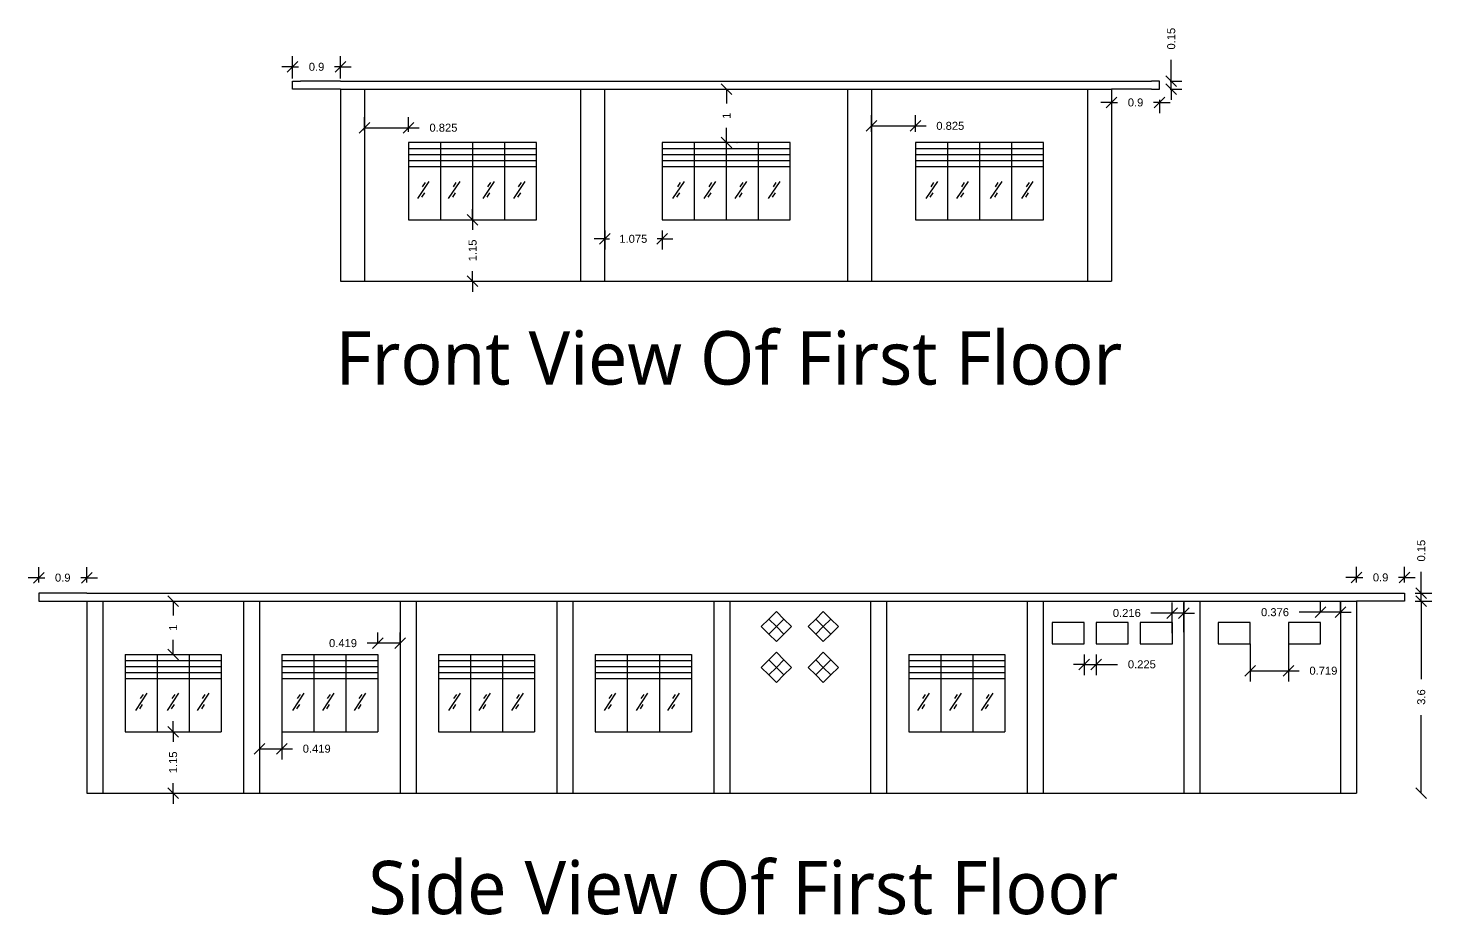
# Model space of a CAD drawing. Header units: millimetres. Extents: x 11907.4 to 11974.8, y 5906.7 to 5924.8.
# Drawn here: x 11948.49 to 11974.8, y 5908.19 to 5924.81 of the extents above; entities that cross this region are included whole.
import ezdxf

# ---------------------------------------------------------------- set-up
doc = ezdxf.new("R2010")
doc.units = ezdxf.units.MM
doc.header["$PDMODE"] = 2
doc.styles.add('Annotative', font='arial.ttf')
doc.styles.get("Standard").update_dxf_attribs({"font": 'arial.ttf'})
doc.dimstyles.new('Dim 2', dxfattribs={"dimtxt": 0.15, "dimasz": 0.2, "dimexe": 0.2, "dimexo": 0.2, "dimgap": 0.2, "dimtad": 0, "dimdec": 3, "dimdsep": 46, "dimtxsty": 'Annotative', "dimblk": 'OBLIQUE', "dimcen": 1, "dimadec": 0, "dimazin": 0, "dimtfac": 1, "dimtdec": 3, "dimtmove": 0, "dimatfit": 3, "dimfxl": 1, "dimarcsym": 0})

# ---------------------------------------------------------------- blocks, each defined once
blk = doc.blocks.new('_Oblique')
at = {"color": 0, "linetype": 'ByBlock', "lineweight": -2}
blk.add_line((-0.5, -0.5), (0.5, 0.5), dxfattribs=at)
blk = doc.blocks.new('*D44')
at = {"color": 0, "lineweight": -2, "transparency": 16777216}
for p, q in [((11951.211, 5911.62), (11951.211, 5911.82)), ((11951.211, 5911.62), (11951.211, 5911.433)), ((11951.211, 5910.47), (11951.211, 5910.656)), ((11951.211, 5910.47), (11951.211, 5910.27))]:
    blk.add_line(p, q, dxfattribs=at)
at = {"layer": 'Defpoints', "color": 0, "transparency": 16777216}
for p in [(11951.211, 5911.62), (11951.211, 5910.47), (11951.211, 5910.47)]:
    blk.add_point(p, dxfattribs=at)
at = {"color": 0, "lineweight": -2, "transparency": 16777216, "xscale": 0.2, "yscale": 0.2, "zscale": 0.2}
for p, rotation in [((11951.211, 5911.62), 270), ((11951.211, 5910.47), 90)]:
    blk.add_blockref('_Oblique', p, dxfattribs=dict(at, rotation=rotation))
at = {"color": 0, "transparency": 16777216, "insert": (11951.211, 5911.045), "char_height": 0.15, "attachment_point": 5, "rotation": 90, "style": 'Annotative'}
blk.add_mtext('1.15', dxfattribs=at)
blk = doc.blocks.new('*D68')
at = {"color": 0, "lineweight": -2, "transparency": 16777216}
for p, q in [((11951.211, 5914.07), (11951.211, 5913.797)), ((11951.211, 5913.07), (11951.211, 5913.342))]:
    blk.add_line(p, q, dxfattribs=at)
at = {"layer": 'Defpoints', "color": 0, "transparency": 16777216}
for p in [(11951.211, 5914.07), (11951.211, 5914.07), (11951.211, 5913.07)]:
    blk.add_point(p, dxfattribs=at)
at = {"color": 0, "lineweight": -2, "transparency": 16777216, "xscale": 0.2, "yscale": 0.2, "zscale": 0.2}
for p, rotation in [((11951.211, 5914.07), 90), ((11951.211, 5913.07), 270)]:
    blk.add_blockref('_Oblique', p, dxfattribs=dict(at, rotation=rotation))
at = {"color": 0, "transparency": 16777216, "insert": (11951.211, 5913.57), "char_height": 0.15, "attachment_point": 5, "rotation": 90, "style": 'Annotative'}
blk.add_mtext('1', dxfattribs=at)
blk = doc.blocks.new('*D69')
at = {"color": 0, "lineweight": -2, "transparency": 16777216}
for p, q in [((11948.692, 5914.42), (11948.692, 5914.708)), ((11949.592, 5914.42), (11949.592, 5914.708)), ((11948.692, 5914.508), (11948.492, 5914.508)), ((11948.692, 5914.508), (11948.806, 5914.508)), ((11949.592, 5914.508), (11949.479, 5914.508)), ((11949.592, 5914.508), (11949.792, 5914.508))]:
    blk.add_line(p, q, dxfattribs=at)
at = {"layer": 'Defpoints', "color": 0, "transparency": 16777216}
for p in [(11948.692, 5914.508), (11948.692, 5914.22), (11949.592, 5914.22)]:
    blk.add_point(p, dxfattribs=at)
at = {"color": 0, "lineweight": -2, "transparency": 16777216, "xscale": 0.2, "yscale": 0.2, "zscale": 0.2}
blk.add_blockref('_Oblique', (11948.692, 5914.508), dxfattribs=at)
at = {"color": 0, "lineweight": -2, "transparency": 16777216, "xscale": 0.2, "yscale": 0.2, "zscale": 0.2, "rotation": 180}
blk.add_blockref('_Oblique', (11949.592, 5914.508), dxfattribs=at)
at = {"color": 0, "transparency": 16777216, "insert": (11949.142, 5914.508), "char_height": 0.15, "attachment_point": 5, "style": 'Annotative'}
blk.add_mtext('0.9', dxfattribs=at)
blk = doc.blocks.new('*D70')
at = {"color": 0, "lineweight": -2, "transparency": 16777216}
for p, q in [((11973.392, 5914.42), (11973.392, 5914.712)), ((11974.292, 5914.42), (11974.292, 5914.712)), ((11973.392, 5914.512), (11973.192, 5914.512)), ((11973.392, 5914.512), (11973.506, 5914.512)), ((11974.292, 5914.512), (11974.179, 5914.512)), ((11974.292, 5914.512), (11974.492, 5914.512))]:
    blk.add_line(p, q, dxfattribs=at)
at = {"layer": 'Defpoints', "color": 0, "transparency": 16777216}
for p in [(11974.292, 5914.512), (11973.392, 5914.22), (11974.292, 5914.22)]:
    blk.add_point(p, dxfattribs=at)
at = {"color": 0, "lineweight": -2, "transparency": 16777216, "xscale": 0.2, "yscale": 0.2, "zscale": 0.2}
blk.add_blockref('_Oblique', (11973.392, 5914.512), dxfattribs=at)
at = {"color": 0, "lineweight": -2, "transparency": 16777216, "xscale": 0.2, "yscale": 0.2, "zscale": 0.2, "rotation": 180}
blk.add_blockref('_Oblique', (11974.292, 5914.512), dxfattribs=at)
at = {"color": 0, "transparency": 16777216, "insert": (11973.842, 5914.512), "char_height": 0.15, "attachment_point": 5, "style": 'Annotative'}
blk.add_mtext('0.9', dxfattribs=at)
blk = doc.blocks.new('*D74')
at = {"color": 0, "lineweight": -2, "transparency": 16777216}
for p, q in [((11974.604, 5914.22), (11974.604, 5914.62)), ((11974.492, 5914.22), (11974.804, 5914.22)), ((11974.492, 5914.07), (11974.804, 5914.07)), ((11974.604, 5914.07), (11974.604, 5914.22)), ((11974.604, 5914.07), (11974.604, 5913.87))]:
    blk.add_line(p, q, dxfattribs=at)
at = {"layer": 'Defpoints', "color": 0, "transparency": 16777216}
for p in [(11974.292, 5914.22), (11974.292, 5914.07), (11974.604, 5914.22)]:
    blk.add_point(p, dxfattribs=at)
at = {"color": 0, "lineweight": -2, "transparency": 16777216, "xscale": 0.2, "yscale": 0.2, "zscale": 0.2}
for p, rotation in [((11974.604, 5914.22), 270), ((11974.604, 5914.07), 90)]:
    blk.add_blockref('_Oblique', p, dxfattribs=dict(at, rotation=rotation))
at = {"color": 0, "transparency": 16777216, "insert": (11974.604, 5915.015), "char_height": 0.15, "attachment_point": 5, "rotation": 90, "style": 'Annotative'}
blk.add_mtext('0.15', dxfattribs=at)
blk = doc.blocks.new('*D75')
at = {"color": 0, "lineweight": -2, "transparency": 16777216}
for p, q in [((11974.604, 5914.07), (11974.604, 5912.606)), ((11974.604, 5910.47), (11974.604, 5911.933))]:
    blk.add_line(p, q, dxfattribs=at)
at = {"layer": 'Defpoints', "color": 0, "transparency": 16777216}
for p in [(11974.604, 5914.07), (11974.604, 5910.47), (11974.604, 5910.47)]:
    blk.add_point(p, dxfattribs=at)
at = {"color": 0, "lineweight": -2, "transparency": 16777216, "xscale": 0.2, "yscale": 0.2, "zscale": 0.2}
for p, rotation in [((11974.604, 5914.07), 90), ((11974.604, 5910.47), 270)]:
    blk.add_blockref('_Oblique', p, dxfattribs=dict(at, rotation=rotation))
at = {"color": 0, "transparency": 16777216, "insert": (11974.604, 5912.27), "char_height": 0.15, "attachment_point": 5, "rotation": 90, "style": 'Annotative'}
blk.add_mtext('3.6', dxfattribs=at)
blk = doc.blocks.new('*D76')
at = {"color": 0, "lineweight": -2, "transparency": 16777216}
for p, q in [((11952.83, 5912.42), (11952.83, 5911.101)), ((11953.249, 5912.42), (11953.249, 5911.101)), ((11952.83, 5911.301), (11953.249, 5911.301)), ((11953.249, 5911.301), (11953.449, 5911.301))]:
    blk.add_line(p, q, dxfattribs=at)
at = {"layer": 'Defpoints', "color": 0, "transparency": 16777216}
for p in [(11952.83, 5912.62), (11953.249, 5912.62), (11953.249, 5911.301)]:
    blk.add_point(p, dxfattribs=at)
at = {"color": 0, "lineweight": -2, "transparency": 16777216, "xscale": 0.2, "yscale": 0.2, "zscale": 0.2, "rotation": 180}
blk.add_blockref('_Oblique', (11952.83, 5911.301), dxfattribs=at)
at = {"color": 0, "lineweight": -2, "transparency": 16777216, "xscale": 0.2, "yscale": 0.2, "zscale": 0.2}
blk.add_blockref('_Oblique', (11953.249, 5911.301), dxfattribs=at)
at = {"color": 0, "transparency": 16777216, "insert": (11953.902, 5911.301), "char_height": 0.15, "attachment_point": 5, "style": 'Annotative'}
blk.add_mtext('0.419', dxfattribs=at)
blk = doc.blocks.new('*D77')
at = {"color": 0, "lineweight": -2, "transparency": 16777216}
for p, q in [((11955.049, 5913.27), (11955.049, 5913.48)), ((11955.467, 5913.275), (11955.467, 5913.48)), ((11955.049, 5913.28), (11954.849, 5913.28)), ((11955.467, 5913.28), (11955.049, 5913.28))]:
    blk.add_line(p, q, dxfattribs=at)
at = {"layer": 'Defpoints', "color": 0, "transparency": 16777216}
for p in [(11955.049, 5913.28), (11955.049, 5913.07), (11955.467, 5913.075)]:
    blk.add_point(p, dxfattribs=at)
at = {"color": 0, "lineweight": -2, "transparency": 16777216, "xscale": 0.2, "yscale": 0.2, "zscale": 0.2, "rotation": 180}
blk.add_blockref('_Oblique', (11955.049, 5913.28), dxfattribs=at)
at = {"color": 0, "lineweight": -2, "transparency": 16777216, "xscale": 0.2, "yscale": 0.2, "zscale": 0.2}
blk.add_blockref('_Oblique', (11955.467, 5913.28), dxfattribs=at)
at = {"color": 0, "transparency": 16777216, "insert": (11954.395, 5913.28), "char_height": 0.15, "attachment_point": 5, "style": 'Annotative'}
blk.add_mtext('0.419', dxfattribs=at)
blk = doc.blocks.new('*D78')
at = {"color": 0, "lineweight": -2, "transparency": 16777216}
for p, q in [((11968.288, 5913.07), (11968.288, 5912.683)), ((11968.513, 5913.07), (11968.513, 5912.683)), ((11968.288, 5912.883), (11968.088, 5912.883)), ((11968.288, 5912.883), (11968.513, 5912.883)), ((11968.513, 5912.883), (11968.913, 5912.883))]:
    blk.add_line(p, q, dxfattribs=at)
at = {"layer": 'Defpoints', "color": 0, "transparency": 16777216}
for p in [(11968.288, 5913.27), (11968.513, 5913.27), (11968.513, 5912.883)]:
    blk.add_point(p, dxfattribs=at)
at = {"color": 0, "lineweight": -2, "transparency": 16777216, "xscale": 0.2, "yscale": 0.2, "zscale": 0.2}
blk.add_blockref('_Oblique', (11968.288, 5912.883), dxfattribs=at)
at = {"color": 0, "lineweight": -2, "transparency": 16777216, "xscale": 0.2, "yscale": 0.2, "zscale": 0.2, "rotation": 180}
blk.add_blockref('_Oblique', (11968.513, 5912.883), dxfattribs=at)
at = {"color": 0, "transparency": 16777216, "insert": (11969.367, 5912.883), "char_height": 0.15, "attachment_point": 5, "style": 'Annotative'}
blk.add_mtext('0.225', dxfattribs=at)
blk = doc.blocks.new('*D80')
at = {"color": 0, "lineweight": -2, "transparency": 16777216}
for p, q in [((11969.938, 5913.47), (11969.938, 5914.045)), ((11970.155, 5913.488), (11970.155, 5914.045)), ((11969.938, 5913.845), (11969.538, 5913.845)), ((11970.155, 5913.845), (11969.938, 5913.845)), ((11970.155, 5913.845), (11970.355, 5913.845))]:
    blk.add_line(p, q, dxfattribs=at)
at = {"layer": 'Defpoints', "color": 0, "transparency": 16777216}
for p in [(11969.938, 5913.845), (11969.938, 5913.27), (11970.155, 5913.288)]:
    blk.add_point(p, dxfattribs=at)
at = {"color": 0, "lineweight": -2, "transparency": 16777216, "xscale": 0.2, "yscale": 0.2, "zscale": 0.2}
blk.add_blockref('_Oblique', (11969.938, 5913.845), dxfattribs=at)
at = {"color": 0, "lineweight": -2, "transparency": 16777216, "xscale": 0.2, "yscale": 0.2, "zscale": 0.2, "rotation": 180}
blk.add_blockref('_Oblique', (11970.155, 5913.845), dxfattribs=at)
at = {"color": 0, "transparency": 16777216, "insert": (11969.085, 5913.845), "char_height": 0.15, "attachment_point": 5, "style": 'Annotative'}
blk.add_mtext('0.216', dxfattribs=at)
blk = doc.blocks.new('*D81')
at = {"color": 0, "lineweight": -2, "transparency": 16777216}
for p, q in [((11971.397, 5913.27), (11971.397, 5912.563)), ((11972.116, 5913.27), (11972.116, 5912.563)), ((11971.397, 5912.763), (11972.116, 5912.763)), ((11972.116, 5912.763), (11972.316, 5912.763))]:
    blk.add_line(p, q, dxfattribs=at)
at = {"layer": 'Defpoints', "color": 0, "transparency": 16777216}
for p in [(11971.397, 5913.47), (11972.116, 5913.47), (11972.116, 5912.763)]:
    blk.add_point(p, dxfattribs=at)
at = {"color": 0, "lineweight": -2, "transparency": 16777216, "xscale": 0.2, "yscale": 0.2, "zscale": 0.2, "rotation": 180}
blk.add_blockref('_Oblique', (11971.397, 5912.763), dxfattribs=at)
at = {"color": 0, "lineweight": -2, "transparency": 16777216, "xscale": 0.2, "yscale": 0.2, "zscale": 0.2}
blk.add_blockref('_Oblique', (11972.116, 5912.763), dxfattribs=at)
at = {"color": 0, "transparency": 16777216, "insert": (11972.77, 5912.763), "char_height": 0.15, "attachment_point": 5, "style": 'Annotative'}
blk.add_mtext('0.719', dxfattribs=at)
blk = doc.blocks.new('*D82')
at = {"color": 0, "lineweight": -2, "transparency": 16777216}
for p, q in [((11972.716, 5913.87), (11972.716, 5914.06)), ((11973.092, 5913.87), (11973.092, 5914.06)), ((11972.716, 5913.86), (11972.316, 5913.86)), ((11973.092, 5913.86), (11972.716, 5913.86)), ((11973.092, 5913.86), (11973.292, 5913.86))]:
    blk.add_line(p, q, dxfattribs=at)
at = {"layer": 'Defpoints', "color": 0, "transparency": 16777216}
for p in [(11972.716, 5913.86), (11972.716, 5913.67), (11973.092, 5913.67)]:
    blk.add_point(p, dxfattribs=at)
at = {"color": 0, "lineweight": -2, "transparency": 16777216, "xscale": 0.2, "yscale": 0.2, "zscale": 0.2}
blk.add_blockref('_Oblique', (11972.716, 5913.86), dxfattribs=at)
at = {"color": 0, "lineweight": -2, "transparency": 16777216, "xscale": 0.2, "yscale": 0.2, "zscale": 0.2, "rotation": 180}
blk.add_blockref('_Oblique', (11973.092, 5913.86), dxfattribs=at)
at = {"color": 0, "transparency": 16777216, "insert": (11971.863, 5913.86), "char_height": 0.15, "attachment_point": 5, "style": 'Annotative'}
blk.add_mtext('0.376', dxfattribs=at)
blk = doc.blocks.new('*D83')
at = {"color": 0, "lineweight": -2, "transparency": 16777216}
for p, q in [((11956.824, 5921.218), (11956.824, 5921.418)), ((11956.824, 5921.218), (11956.824, 5921.031)), ((11956.824, 5920.068), (11956.824, 5920.254)), ((11956.824, 5920.068), (11956.824, 5919.868))]:
    blk.add_line(p, q, dxfattribs=at)
at = {"layer": 'Defpoints', "color": 0, "transparency": 16777216}
for p in [(11956.824, 5921.218), (11956.824, 5920.068), (11956.824, 5920.068)]:
    blk.add_point(p, dxfattribs=at)
at = {"color": 0, "lineweight": -2, "transparency": 16777216, "xscale": 0.2, "yscale": 0.2, "zscale": 0.2}
for p, rotation in [((11956.824, 5921.218), 270), ((11956.824, 5920.068), 90)]:
    blk.add_blockref('_Oblique', p, dxfattribs=dict(at, rotation=rotation))
at = {"color": 0, "transparency": 16777216, "insert": (11956.824, 5920.643), "char_height": 0.15, "attachment_point": 5, "rotation": 90, "style": 'Annotative'}
blk.add_mtext('1.15', dxfattribs=at)
blk = doc.blocks.new('*D86')
at = {"color": 0, "lineweight": -2, "transparency": 16777216}
for p, q in [((11954.799, 5922.887), (11954.799, 5923.143)), ((11954.799, 5922.943), (11955.624, 5922.943)), ((11955.624, 5922.868), (11955.624, 5923.143)), ((11955.624, 5922.943), (11955.824, 5922.943))]:
    blk.add_line(p, q, dxfattribs=at)
at = {"layer": 'Defpoints', "color": 0, "transparency": 16777216}
for p in [(11955.624, 5922.943), (11954.799, 5922.687), (11955.624, 5922.668)]:
    blk.add_point(p, dxfattribs=at)
at = {"color": 0, "lineweight": -2, "transparency": 16777216, "xscale": 0.2, "yscale": 0.2, "zscale": 0.2, "rotation": 180}
blk.add_blockref('_Oblique', (11954.799, 5922.943), dxfattribs=at)
at = {"color": 0, "lineweight": -2, "transparency": 16777216, "xscale": 0.2, "yscale": 0.2, "zscale": 0.2}
blk.add_blockref('_Oblique', (11955.624, 5922.943), dxfattribs=at)
at = {"color": 0, "transparency": 16777216, "insert": (11956.277, 5922.943), "char_height": 0.15, "attachment_point": 5, "style": 'Annotative'}
blk.add_mtext('0.825', dxfattribs=at)
blk = doc.blocks.new('*D87')
at = {"color": 0, "lineweight": -2, "transparency": 16777216}
for p, q in [((11953.449, 5923.868), (11953.449, 5924.285)), ((11954.349, 5923.868), (11954.349, 5924.285)), ((11953.449, 5924.085), (11953.249, 5924.085)), ((11953.449, 5924.085), (11953.562, 5924.085)), ((11954.349, 5924.085), (11954.235, 5924.085)), ((11954.349, 5924.085), (11954.549, 5924.085))]:
    blk.add_line(p, q, dxfattribs=at)
at = {"layer": 'Defpoints', "color": 0, "transparency": 16777216}
for p in [(11953.449, 5924.085), (11953.449, 5923.668), (11954.349, 5923.668)]:
    blk.add_point(p, dxfattribs=at)
at = {"color": 0, "lineweight": -2, "transparency": 16777216, "xscale": 0.2, "yscale": 0.2, "zscale": 0.2}
blk.add_blockref('_Oblique', (11953.449, 5924.085), dxfattribs=at)
at = {"color": 0, "lineweight": -2, "transparency": 16777216, "xscale": 0.2, "yscale": 0.2, "zscale": 0.2, "rotation": 180}
blk.add_blockref('_Oblique', (11954.349, 5924.085), dxfattribs=at)
at = {"color": 0, "transparency": 16777216, "insert": (11953.899, 5924.085), "char_height": 0.15, "attachment_point": 5, "style": 'Annotative'}
blk.add_mtext('0.9', dxfattribs=at)
blk = doc.blocks.new('*D90')
at = {"color": 0, "lineweight": -2, "transparency": 16777216}
for p, q in [((11968.799, 5923.417), (11968.599, 5923.417)), ((11968.799, 5923.468), (11968.799, 5923.217)), ((11968.799, 5923.417), (11968.912, 5923.417)), ((11969.699, 5923.417), (11969.585, 5923.417)), ((11969.699, 5923.468), (11969.699, 5923.217)), ((11969.699, 5923.417), (11969.899, 5923.417))]:
    blk.add_line(p, q, dxfattribs=at)
at = {"layer": 'Defpoints', "color": 0, "transparency": 16777216}
for p in [(11968.799, 5923.668), (11969.699, 5923.668), (11969.699, 5923.417)]:
    blk.add_point(p, dxfattribs=at)
at = {"color": 0, "lineweight": -2, "transparency": 16777216, "xscale": 0.2, "yscale": 0.2, "zscale": 0.2}
blk.add_blockref('_Oblique', (11968.799, 5923.417), dxfattribs=at)
at = {"color": 0, "lineweight": -2, "transparency": 16777216, "xscale": 0.2, "yscale": 0.2, "zscale": 0.2, "rotation": 180}
blk.add_blockref('_Oblique', (11969.699, 5923.417), dxfattribs=at)
at = {"color": 0, "transparency": 16777216, "insert": (11969.249, 5923.417), "char_height": 0.15, "attachment_point": 5, "style": 'Annotative'}
blk.add_mtext('0.9', dxfattribs=at)
blk = doc.blocks.new('*D91')
at = {"color": 0, "lineweight": -2, "transparency": 16777216}
for p, q in [((11969.918, 5923.818), (11969.918, 5924.218)), ((11969.899, 5923.818), (11970.118, 5923.818)), ((11969.918, 5923.668), (11969.918, 5923.818)), ((11969.899, 5923.668), (11970.118, 5923.668)), ((11969.918, 5923.668), (11969.918, 5923.468))]:
    blk.add_line(p, q, dxfattribs=at)
at = {"layer": 'Defpoints', "color": 0, "transparency": 16777216}
for p in [(11969.699, 5923.818), (11969.918, 5923.818), (11969.699, 5923.668)]:
    blk.add_point(p, dxfattribs=at)
at = {"color": 0, "lineweight": -2, "transparency": 16777216, "xscale": 0.2, "yscale": 0.2, "zscale": 0.2}
for p, rotation in [((11969.918, 5923.818), 270), ((11969.918, 5923.668), 90)]:
    blk.add_blockref('_Oblique', p, dxfattribs=dict(at, rotation=rotation))
at = {"color": 0, "transparency": 16777216, "insert": (11969.918, 5924.613), "char_height": 0.15, "attachment_point": 5, "rotation": 90, "style": 'Annotative'}
blk.add_mtext('0.15', dxfattribs=at)
blk = doc.blocks.new('*D92')
at = {"color": 0, "lineweight": -2, "transparency": 16777216}
for p, q in [((11961.583, 5923.668), (11961.583, 5923.395)), ((11961.774, 5923.668), (11961.783, 5923.668)), ((11961.583, 5922.668), (11961.583, 5922.94)), ((11961.774, 5922.668), (11961.783, 5922.668))]:
    blk.add_line(p, q, dxfattribs=at)
at = {"layer": 'Defpoints', "color": 0, "transparency": 16777216}
for p in [(11961.574, 5923.668), (11961.583, 5923.668), (11961.574, 5922.668)]:
    blk.add_point(p, dxfattribs=at)
at = {"color": 0, "lineweight": -2, "transparency": 16777216, "xscale": 0.2, "yscale": 0.2, "zscale": 0.2}
for p, rotation in [((11961.583, 5923.668), 90), ((11961.583, 5922.668), 270)]:
    blk.add_blockref('_Oblique', p, dxfattribs=dict(at, rotation=rotation))
at = {"color": 0, "transparency": 16777216, "insert": (11961.583, 5923.168), "char_height": 0.15, "attachment_point": 5, "rotation": 90, "style": 'Annotative'}
blk.add_mtext('1', dxfattribs=at)
blk = doc.blocks.new('*D93')
at = {"color": 0, "lineweight": -2, "transparency": 16777216}
for p, q in [((11959.299, 5920.86), (11959.099, 5920.86)), ((11959.299, 5921.018), (11959.299, 5920.66)), ((11959.299, 5920.86), (11959.39, 5920.86)), ((11960.374, 5920.86), (11960.283, 5920.86)), ((11960.374, 5921.018), (11960.374, 5920.66)), ((11960.374, 5920.86), (11960.574, 5920.86))]:
    blk.add_line(p, q, dxfattribs=at)
at = {"layer": 'Defpoints', "color": 0, "transparency": 16777216}
for p in [(11959.299, 5921.218), (11960.374, 5921.218), (11960.374, 5920.86)]:
    blk.add_point(p, dxfattribs=at)
at = {"color": 0, "lineweight": -2, "transparency": 16777216, "xscale": 0.2, "yscale": 0.2, "zscale": 0.2}
blk.add_blockref('_Oblique', (11959.299, 5920.86), dxfattribs=at)
at = {"color": 0, "lineweight": -2, "transparency": 16777216, "xscale": 0.2, "yscale": 0.2, "zscale": 0.2, "rotation": 180}
blk.add_blockref('_Oblique', (11960.374, 5920.86), dxfattribs=at)
at = {"color": 0, "transparency": 16777216, "insert": (11959.836, 5920.86), "char_height": 0.15, "attachment_point": 5, "style": 'Annotative'}
blk.add_mtext('1.075', dxfattribs=at)
blk = doc.blocks.new('*D94')
at = {"color": 0, "lineweight": -2, "transparency": 16777216}
for p, q in [((11964.299, 5922.868), (11964.299, 5923.178)), ((11964.299, 5922.978), (11965.124, 5922.978)), ((11965.124, 5922.868), (11965.124, 5923.178)), ((11965.124, 5922.978), (11965.324, 5922.978))]:
    blk.add_line(p, q, dxfattribs=at)
at = {"layer": 'Defpoints', "color": 0, "transparency": 16777216}
for p in [(11965.124, 5922.978), (11964.299, 5922.668), (11965.124, 5922.668)]:
    blk.add_point(p, dxfattribs=at)
at = {"color": 0, "lineweight": -2, "transparency": 16777216, "xscale": 0.2, "yscale": 0.2, "zscale": 0.2, "rotation": 180}
blk.add_blockref('_Oblique', (11964.299, 5922.978), dxfattribs=at)
at = {"color": 0, "lineweight": -2, "transparency": 16777216, "xscale": 0.2, "yscale": 0.2, "zscale": 0.2}
blk.add_blockref('_Oblique', (11965.124, 5922.978), dxfattribs=at)
at = {"color": 0, "transparency": 16777216, "insert": (11965.777, 5922.978), "char_height": 0.15, "attachment_point": 5, "style": 'Annotative'}
blk.add_mtext('0.825', dxfattribs=at)

msp = doc.modelspace()

# ---------------------------------------------------------------- linework, layer by layer
for p, q in [((11953.4487, 5923.6676), (11953.4487, 5923.8176)), ((11953.4487, 5923.8176), (11953.5987, 5923.8176)), ((11954.3487, 5923.8176), (11953.5987, 5923.8176)), ((11954.3487, 5923.8176), (11968.7987, 5923.8176)), ((11968.7987, 5923.8176), (11969.5487, 5923.8176)), ((11969.6987, 5923.8176), (11969.5487, 5923.8176)), ((11969.6987, 5923.6676), (11969.6987, 5923.8176)), ((11954.3487, 5923.6676), (11953.4487, 5923.6676)), ((11954.3487, 5923.6676), (11953.5987, 5923.6676)), ((11954.3487, 5923.6676), (11954.3487, 5920.0676)), ((11954.3487, 5923.6676), (11968.7987, 5923.6676)), ((11954.7987, 5923.6676), (11954.7987, 5920.0676)), ((11958.8487, 5923.6676), (11958.8487, 5920.0676)), ((11959.2987, 5923.6676), (11959.2987, 5920.0676)), ((11963.8487, 5923.6676), (11963.8487, 5920.0676)), ((11964.2987, 5923.6676), (11964.2987, 5920.0676)), ((11968.3487, 5923.6676), (11968.3487, 5920.0676)), ((11968.7987, 5923.6676), (11968.7987, 5920.0676)), ((11969.5487, 5923.6676), (11968.7987, 5923.6676)), ((11969.5487, 5923.6676), (11969.6987, 5923.6676)), ((11955.6237, 5922.6676), (11955.6237, 5921.2176)), ((11958.0237, 5922.6676), (11955.6237, 5922.6676)), ((11955.6237, 5922.5551), (11958.0237, 5922.5551)), ((11955.6237, 5922.4426), (11958.0237, 5922.4426)), ((11956.2237, 5922.6676), (11956.2237, 5921.2176)), ((11956.8237, 5922.6676), (11956.8237, 5921.2176)), ((11957.4237, 5922.6676), (11957.4237, 5921.2176)), ((11960.3737, 5922.6676), (11960.3737, 5921.2176)), ((11962.7737, 5922.6676), (11960.3737, 5922.6676)), ((11960.3737, 5922.5551), (11962.7737, 5922.5551)), ((11960.3737, 5922.4426), (11962.7737, 5922.4426)), ((11960.9737, 5922.6676), (11960.9737, 5921.2176)), ((11961.5737, 5922.6676), (11961.5737, 5921.2176)), ((11962.1737, 5922.6676), (11962.1737, 5921.2176)), ((11965.1237, 5922.6676), (11965.1237, 5921.2176)), ((11967.5237, 5922.6676), (11965.1237, 5922.6676)), ((11965.1237, 5922.5551), (11967.5237, 5922.5551)), ((11965.1237, 5922.4426), (11967.5237, 5922.4426)), ((11965.7237, 5922.6676), (11965.7237, 5921.2176)), ((11966.3237, 5922.6676), (11966.3237, 5921.2176)), ((11966.9237, 5922.6676), (11966.9237, 5921.2176)), ((11955.6237, 5922.3301), (11958.0237, 5922.3301)), ((11955.6237, 5922.2176), (11958.0237, 5922.2176)), ((11960.3737, 5922.3301), (11962.7737, 5922.3301)), ((11960.3737, 5922.2176), (11962.7737, 5922.2176)), ((11965.1237, 5922.3301), (11967.5237, 5922.3301)), ((11965.1237, 5922.2176), (11967.5237, 5922.2176)), ((11955.7974, 5921.6136), (11956.0125, 5921.9353)), ((11955.8876, 5921.8349), (11955.9414, 5921.9153)), ((11956.3743, 5921.6136), (11956.5893, 5921.9353)), ((11956.4645, 5921.8349), (11956.5182, 5921.9153)), ((11957.0188, 5921.6136), (11957.2338, 5921.9353)), ((11957.109, 5921.8349), (11957.1627, 5921.9153)), ((11957.595, 5921.6136), (11957.8101, 5921.9353)), ((11957.6852, 5921.8349), (11957.739, 5921.9153)), ((11960.5774, 5921.6136), (11960.7925, 5921.9353)), ((11960.6676, 5921.8349), (11960.7214, 5921.9153)), ((11961.1651, 5921.6136), (11961.3802, 5921.9353)), ((11961.2553, 5921.8349), (11961.3091, 5921.9153)), ((11961.7477, 5921.6136), (11961.9628, 5921.9353)), ((11961.8379, 5921.8349), (11961.8917, 5921.9153)), ((11962.3711, 5921.6136), (11962.5861, 5921.9353)), ((11962.4613, 5921.8349), (11962.515, 5921.9153)), ((11965.3259, 5921.6136), (11965.5409, 5921.9353)), ((11965.4161, 5921.8349), (11965.4698, 5921.9153)), ((11965.9005, 5921.6136), (11966.1156, 5921.9353)), ((11965.9907, 5921.8349), (11966.0445, 5921.9153)), ((11966.5326, 5921.6136), (11966.7477, 5921.9353)), ((11966.6228, 5921.8349), (11966.6766, 5921.9153)), ((11967.1151, 5921.6136), (11967.3301, 5921.9353)), ((11967.2053, 5921.8349), (11967.259, 5921.9153)), ((11955.8737, 5921.6416), (11955.9274, 5921.722)), ((11956.4505, 5921.6416), (11956.5043, 5921.722)), ((11957.095, 5921.6416), (11957.1488, 5921.722)), ((11957.6713, 5921.6416), (11957.7251, 5921.722)), ((11960.6537, 5921.6416), (11960.7075, 5921.722)), ((11961.2414, 5921.6416), (11961.2952, 5921.722)), ((11961.824, 5921.6416), (11961.8778, 5921.722)), ((11962.4473, 5921.6416), (11962.5011, 5921.722)), ((11965.4021, 5921.6416), (11965.4559, 5921.722)), ((11965.9768, 5921.6416), (11966.0305, 5921.722)), ((11966.6089, 5921.6416), (11966.6626, 5921.722)), ((11967.1913, 5921.6416), (11967.2451, 5921.722)), ((11955.6237, 5921.2176), (11957.4237, 5921.2176)), ((11960.3737, 5921.2176), (11962.1737, 5921.2176)), ((11965.1237, 5921.2176), (11966.9237, 5921.2176)), ((11954.3487, 5920.0676), (11968.7987, 5920.0676)), ((11949.5923, 5914.2196), (11948.6923, 5914.2196)), ((11948.6923, 5914.2196), (11948.6923, 5914.0696)), ((11948.6923, 5914.0696), (11949.5923, 5914.0696)), ((11949.5923, 5914.2196), (11973.3923, 5914.2196)), ((11949.5923, 5914.0696), (11949.5923, 5910.4696)), ((11949.5923, 5914.0696), (11973.3923, 5914.0696)), ((11949.8923, 5914.0696), (11949.8923, 5910.4696)), ((11952.5298, 5914.0696), (11952.5298, 5910.4696)), ((11952.8298, 5914.0696), (11952.8298, 5910.4696)), ((11955.4673, 5914.0696), (11955.4673, 5910.4696)), ((11955.7673, 5914.0696), (11955.7673, 5910.4696)), ((11958.4048, 5914.0696), (11958.4048, 5910.4696)), ((11958.7048, 5914.0696), (11958.7048, 5910.4696)), ((11961.3423, 5914.0696), (11961.3423, 5910.4696)), ((11961.6423, 5914.0696), (11961.6423, 5910.4696)), ((11964.2798, 5914.0696), (11964.2798, 5910.4696)), ((11964.5798, 5914.0696), (11964.5798, 5910.4696)), ((11967.2173, 5914.0696), (11967.2173, 5910.4696)), ((11967.5173, 5914.0696), (11967.5173, 5910.4696)), ((11970.1548, 5914.0696), (11970.1548, 5910.4696)), ((11970.4548, 5914.0696), (11970.4548, 5910.4696)), ((11973.0923, 5914.0696), (11973.0923, 5910.4696)), ((11973.3923, 5914.2196), (11974.2923, 5914.2196)), ((11973.3923, 5914.0696), (11973.3923, 5910.4696)), ((11974.2923, 5914.0696), (11973.3923, 5914.0696)), ((11974.2923, 5914.2196), (11974.2923, 5914.0696)), ((11950.311, 5913.0696), (11952.111, 5913.0696)), ((11950.311, 5913.0696), (11950.311, 5911.6196)), ((11950.311, 5912.9571), (11952.111, 5912.9571)), ((11950.911, 5913.0696), (11950.911, 5911.6196)), ((11951.511, 5913.0696), (11951.511, 5911.6196)), ((11952.111, 5913.0696), (11952.111, 5911.6196)), ((11953.2485, 5913.0696), (11955.0485, 5913.0696)), ((11953.2485, 5913.0696), (11953.2485, 5911.6196)), ((11953.2485, 5912.9571), (11955.0485, 5912.9571)), ((11953.8485, 5913.0696), (11953.8485, 5911.6196)), ((11954.4485, 5913.0696), (11954.4485, 5911.6196)), ((11955.0485, 5913.0696), (11955.0485, 5911.6196)), ((11956.186, 5913.0696), (11957.986, 5913.0696)), ((11956.186, 5913.0696), (11956.186, 5911.6196)), ((11956.186, 5912.9571), (11957.986, 5912.9571)), ((11956.786, 5913.0696), (11956.786, 5911.6196)), ((11957.386, 5913.0696), (11957.386, 5911.6196)), ((11957.986, 5913.0696), (11957.986, 5911.6196)), ((11959.1235, 5913.0696), (11960.9235, 5913.0696)), ((11959.1235, 5913.0696), (11959.1235, 5911.6196)), ((11959.1235, 5912.9571), (11960.9235, 5912.9571)), ((11959.7235, 5913.0696), (11959.7235, 5911.6196)), ((11960.3235, 5913.0696), (11960.3235, 5911.6196)), ((11960.9235, 5913.0696), (11960.9235, 5911.6196)), ((11964.9985, 5913.0696), (11966.7985, 5913.0696)), ((11964.9985, 5913.0696), (11964.9985, 5911.6196)), ((11964.9985, 5912.9571), (11966.7985, 5912.9571)), ((11965.5985, 5913.0696), (11965.5985, 5911.6196)), ((11966.1985, 5913.0696), (11966.1985, 5911.6196)), ((11966.7985, 5913.0696), (11966.7985, 5911.6196)), ((11950.311, 5912.8446), (11952.111, 5912.8446)), ((11950.311, 5912.7321), (11952.111, 5912.7321)), ((11953.2485, 5912.8446), (11955.0485, 5912.8446)), ((11953.2485, 5912.7321), (11955.0485, 5912.7321)), ((11956.186, 5912.8446), (11957.986, 5912.8446)), ((11956.186, 5912.7321), (11957.986, 5912.7321)), ((11959.1235, 5912.8446), (11960.9235, 5912.8446)), ((11959.1235, 5912.7321), (11960.9235, 5912.7321)), ((11964.9985, 5912.8446), (11966.7985, 5912.8446)), ((11964.9985, 5912.7321), (11966.7985, 5912.7321)), ((11950.311, 5912.6196), (11952.111, 5912.6196)), ((11953.2485, 5912.6196), (11955.0485, 5912.6196)), ((11956.186, 5912.6196), (11957.986, 5912.6196)), ((11959.1235, 5912.6196), (11960.9235, 5912.6196)), ((11964.9985, 5912.6196), (11966.7985, 5912.6196)), ((11950.5095, 5912.0188), (11950.7246, 5912.3404)), ((11950.5997, 5912.24), (11950.6535, 5912.3204)), ((11951.104, 5912.0188), (11951.319, 5912.3404)), ((11951.1942, 5912.24), (11951.2479, 5912.3204)), ((11951.6698, 5912.0188), (11951.8848, 5912.3404)), ((11951.76, 5912.24), (11951.8137, 5912.3204)), ((11953.4528, 5912.0188), (11953.6678, 5912.3404)), ((11953.543, 5912.24), (11953.5967, 5912.3204)), ((11954.0147, 5912.0188), (11954.2297, 5912.3404)), ((11954.1049, 5912.24), (11954.1586, 5912.3204)), ((11954.6071, 5912.0188), (11954.8222, 5912.3404)), ((11954.6973, 5912.24), (11954.7511, 5912.3204)), ((11956.3813, 5912.0188), (11956.5963, 5912.3404)), ((11956.4715, 5912.24), (11956.5252, 5912.3204)), ((11956.9443, 5912.0188), (11957.1593, 5912.3404)), ((11957.0345, 5912.24), (11957.0882, 5912.3204)), ((11957.5601, 5912.0188), (11957.7752, 5912.3404)), ((11957.6503, 5912.24), (11957.7041, 5912.3204)), ((11959.2943, 5912.0188), (11959.5093, 5912.3404)), ((11959.3845, 5912.24), (11959.4382, 5912.3204)), ((11959.8931, 5912.0188), (11960.1082, 5912.3404)), ((11959.9833, 5912.24), (11960.0371, 5912.3204)), ((11960.4833, 5912.0188), (11960.6984, 5912.3404)), ((11960.5735, 5912.24), (11960.6273, 5912.3204)), ((11965.171, 5912.0188), (11965.386, 5912.3404)), ((11965.2612, 5912.24), (11965.3149, 5912.3204)), ((11965.7706, 5912.0188), (11965.9857, 5912.3404)), ((11965.8608, 5912.24), (11965.9146, 5912.3204)), ((11966.363, 5912.0188), (11966.5781, 5912.3404)), ((11966.4532, 5912.24), (11966.507, 5912.3204)), ((11950.5858, 5912.0468), (11950.6395, 5912.1272)), ((11951.1802, 5912.0468), (11951.234, 5912.1272)), ((11951.746, 5912.0468), (11951.7998, 5912.1272)), ((11953.529, 5912.0468), (11953.5828, 5912.1272)), ((11954.0909, 5912.0468), (11954.1447, 5912.1272)), ((11954.6834, 5912.0468), (11954.7372, 5912.1272)), ((11956.4575, 5912.0468), (11956.5113, 5912.1272)), ((11957.0205, 5912.0468), (11957.0743, 5912.1272)), ((11957.6364, 5912.0468), (11957.6902, 5912.1272)), ((11959.3705, 5912.0468), (11959.4243, 5912.1272)), ((11959.9694, 5912.0468), (11960.0232, 5912.1272)), ((11960.5596, 5912.0468), (11960.6133, 5912.1272)), ((11965.2472, 5912.0468), (11965.301, 5912.1272)), ((11965.8469, 5912.0468), (11965.9007, 5912.1272)), ((11966.4393, 5912.0468), (11966.493, 5912.1272)), ((11950.311, 5911.6196), (11952.111, 5911.6196)), ((11953.2485, 5911.6196), (11955.0485, 5911.6196)), ((11956.186, 5911.6196), (11957.986, 5911.6196)), ((11959.1235, 5911.6196), (11960.9235, 5911.6196)), ((11964.9985, 5911.6196), (11966.7985, 5911.6196)), ((11949.5923, 5910.4696), (11973.3923, 5910.4696))]:
    msp.add_line(p, q)
for points in [[(11957.4237, 5921.2176), (11958.0237, 5921.2176), (11958.0237, 5922.6676)], [(11962.1737, 5921.2176), (11962.7737, 5921.2176), (11962.7737, 5922.6676)], [(11966.9237, 5921.2176), (11967.5237, 5921.2176), (11967.5237, 5922.6676)]]:
    msp.add_lwpolyline(points)
for points in [[(11962.5173, 5913.5917), (11962.6588, 5913.7331), (11962.5173, 5913.8745), (11962.3759, 5913.7331)], [(11963.3965, 5913.5917), (11963.5379, 5913.7331), (11963.3965, 5913.8745), (11963.2551, 5913.7331)], [(11962.3759, 5913.4503), (11962.5173, 5913.5917), (11962.3759, 5913.7331), (11962.2345, 5913.5917)], [(11962.5173, 5913.3088), (11962.6588, 5913.4503), (11962.5173, 5913.5917), (11962.3759, 5913.4503)], [(11962.6588, 5913.4503), (11962.8002, 5913.5917), (11962.6588, 5913.7331), (11962.5173, 5913.5917)], [(11963.2551, 5913.4503), (11963.3965, 5913.5917), (11963.2551, 5913.7331), (11963.1137, 5913.5917)], [(11963.3965, 5913.3088), (11963.5379, 5913.4503), (11963.3965, 5913.5917), (11963.2551, 5913.4503)], [(11963.5379, 5913.4503), (11963.6793, 5913.5917), (11963.5379, 5913.7331), (11963.3965, 5913.5917)], [(11967.6883, 5913.2696), (11968.2883, 5913.2696), (11968.2883, 5913.6696), (11967.6883, 5913.6696)], [(11968.5133, 5913.2696), (11969.1133, 5913.2696), (11969.1133, 5913.6696), (11968.5133, 5913.6696)], [(11969.3383, 5913.2696), (11969.9383, 5913.2696), (11969.9383, 5913.6696), (11969.3383, 5913.6696)], [(11970.7968, 5913.2696), (11971.3968, 5913.2696), (11971.3968, 5913.6696), (11970.7968, 5913.6696)], [(11972.1163, 5913.2696), (11972.7163, 5913.2696), (11972.7163, 5913.6696), (11972.1163, 5913.6696)], [(11962.3759, 5912.6843), (11962.5173, 5912.8258), (11962.3759, 5912.9672), (11962.2345, 5912.8258)], [(11962.5173, 5912.8258), (11962.6588, 5912.9672), (11962.5173, 5913.1086), (11962.3759, 5912.9672)], [(11962.6588, 5912.6843), (11962.8002, 5912.8258), (11962.6588, 5912.9672), (11962.5173, 5912.8258)], [(11963.2551, 5912.6843), (11963.3965, 5912.8258), (11963.2551, 5912.9672), (11963.1137, 5912.8258)], [(11963.3965, 5912.8258), (11963.5379, 5912.9672), (11963.3965, 5913.1086), (11963.2551, 5912.9672)], [(11963.5379, 5912.6843), (11963.6793, 5912.8258), (11963.5379, 5912.9672), (11963.3965, 5912.8258)], [(11962.5173, 5912.5429), (11962.6588, 5912.6843), (11962.5173, 5912.8258), (11962.3759, 5912.6843)], [(11963.3965, 5912.5429), (11963.5379, 5912.6843), (11963.3965, 5912.8258), (11963.2551, 5912.6843)]]:
    msp.add_lwpolyline(points, close=True)

# ---------------------------------------------------------------- texts
at = {"char_height": 1, "attachment_point": 1}
for s, width, insert in [('{\\f@Microsoft YaHei Light|b0|i0|c0|p34;Front \\f@Microsoft YaHei Light|b0|i0|c134|p34;View Of \\f@Microsoft YaHei Light|b0|i0|c0|p34;First\\f@Microsoft YaHei Light|b0|i0|c134|p34; Floor}', 16.622565, (11954.2563, 5919.1278)), ('{\\f@Microsoft YaHei Light|b0|i0|c0|p34;Side \\f@Microsoft YaHei Light|b0|i0|c134|p34;View Of \\f@Microsoft YaHei Light|b0|i0|c0|p34;First \\f@Microsoft YaHei Light|b0|i0|c134|p34;Floor}', 15.896313, (11954.8704, 5909.1992))]:
    msp.add_mtext_dynamic_manual_height_columns(s, width=width, gutter_width=5, heights=[1.3111], dxfattribs=dict(at, insert=insert))

# ---------------------------------------------------------------- dimensions: what is measured, and where the dimension line sits
for base, p1, p2, picture, middle in [((11969.9175, 5923.8176), (11969.6987, 5923.6676), (11969.6987, 5923.8176), '*D91', (11969.9175, 5924.613)), ((11961.5831, 5923.6676), (11961.5737, 5922.6676), (11961.5737, 5923.6676), '*D92', (11961.5831, 5923.1676)), ((11956.8237, 5920.0676), (11956.8237, 5921.2176), (11956.8237, 5920.0676), '*D83', (11956.8237, 5920.6426)), ((11974.6036, 5914.2196), (11974.2923, 5914.0696), (11974.2923, 5914.2196), '*D74', (11974.6036, 5915.015)), ((11951.211, 5914.0696), (11951.211, 5913.0696), (11951.211, 5914.0696), '*D68', (11951.211, 5913.5696)), ((11974.6036, 5910.4696), (11974.6036, 5914.0696), (11974.6036, 5910.4696), '*D75', (11974.6036, 5912.2696)), ((11951.211, 5910.4696), (11951.211, 5911.6196), (11951.211, 5910.4696), '*D44', (11951.211, 5911.0446))]:
    dim = msp.add_linear_dim(base=base, p1=p1, p2=p2, angle=90, dimstyle='Dim 2')
    dim.commit()
    dim.dimension.update_dxf_attribs({"geometry": picture, "text_midpoint": middle})
for base, p1, p2, picture, middle in [((11953.4487, 5924.0855), (11954.3487, 5923.6676), (11953.4487, 5923.6676), '*D87', (11953.8987, 5924.0855)), ((11969.6987, 5923.4171), (11968.7987, 5923.6676), (11969.6987, 5923.6676), '*D90', (11969.2487, 5923.4171)), ((11955.6237, 5922.9434), (11954.7987, 5922.6867), (11955.6237, 5922.6676), '*D86', (11956.2773, 5922.9434)), ((11965.1237, 5922.978), (11964.2987, 5922.6676), (11965.1237, 5922.6676), '*D94', (11965.7773, 5922.978)), ((11960.3737, 5920.8595), (11959.2987, 5921.2176), (11960.3737, 5921.2176), '*D93', (11959.8362, 5920.8595)), ((11948.6923, 5914.5077), (11949.5923, 5914.2196), (11948.6923, 5914.2196), '*D69', (11949.1423, 5914.5077)), ((11974.2923, 5914.5124), (11973.3923, 5914.2196), (11974.2923, 5914.2196), '*D70', (11973.8423, 5914.5124)), ((11969.9383, 5913.84461), (11970.15475, 5913.28765), (11969.9383, 5913.26964), '*D80', (11969.08526, 5913.84461)), ((11972.7163, 5913.8596), (11973.0923, 5913.6696), (11972.7163, 5913.6696), '*D82', (11971.8633, 5913.8596)), ((11955.0485, 5913.2796), (11955.4673, 5913.0753), (11955.0485, 5913.0696), '*D77', (11954.3953, 5913.2796)), ((11968.5133, 5912.8834), (11968.2883, 5913.2696), (11968.5133, 5913.2696), '*D78', (11969.3669, 5912.8834)), ((11972.11632, 5912.7635), (11971.39685, 5913.46964), (11972.11632, 5913.46964), '*D81', (11972.76956, 5912.7635)), ((11953.2485, 5911.3009), (11952.8298, 5912.6196), (11953.2485, 5912.6196), '*D76', (11953.9017, 5911.3009))]:
    dim = msp.add_linear_dim(base=base, p1=p1, p2=p2, dimstyle='Dim 2')
    dim.commit()
    dim.dimension.update_dxf_attribs({"geometry": picture, "text_midpoint": middle})

doc.saveas('drawing.dxf')
